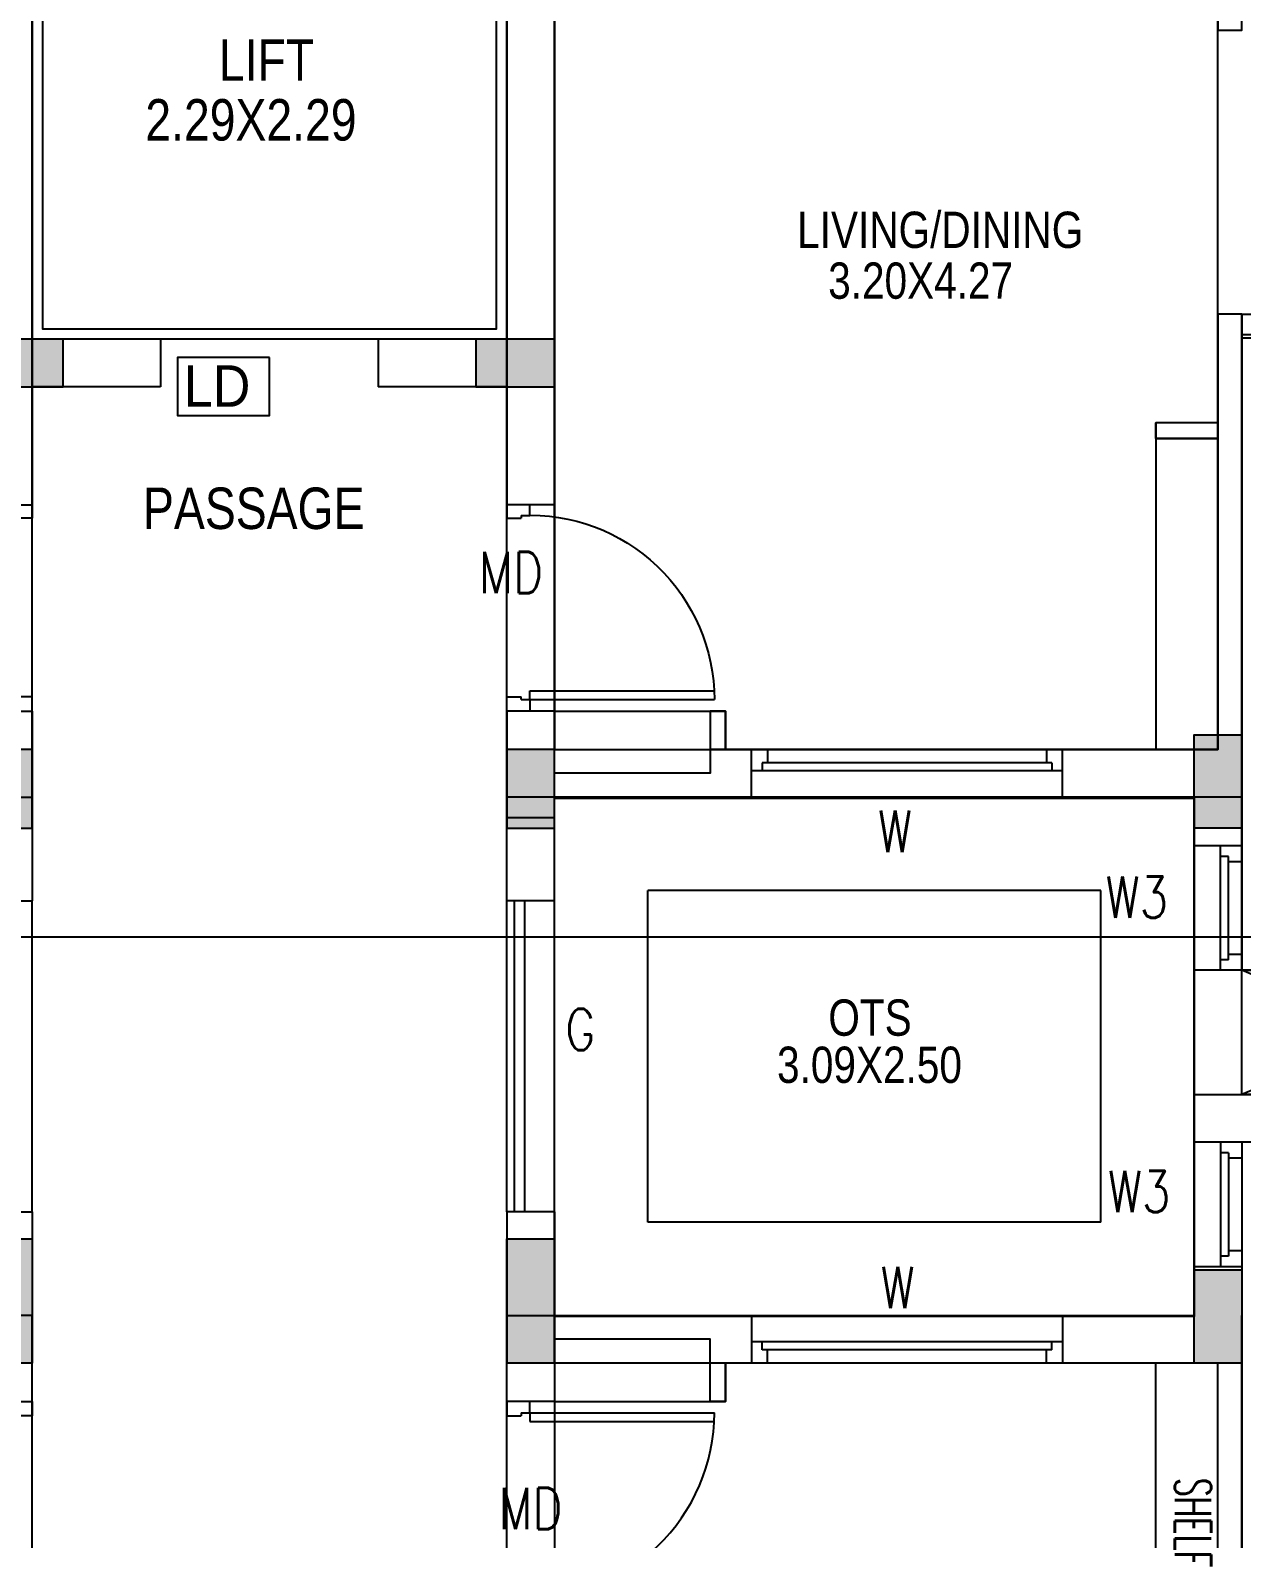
# Model space of a CAD drawing. Header units: metres. Extents: x 10 to 343, y 349 to 530.
# Drawn here: x 264.81 to 270.65, y 434.48 to 441.76 of the extents above; entities that cross this region are included whole.
import ezdxf

# ---------------------------------------------------------------- set-up
doc = ezdxf.new("R2010")
doc.units = ezdxf.units.M
for name, pattern in [('CENTER2', [1.125, 0.75, -0.125, 0.125, -0.125]), ('DASHED2', [0.375, 0.25, -0.125]), ('HIDDEN', [0.375, 0.25, -0.125])]:
    doc.linetypes.add(name, pattern=pattern)
for name, color, linetype in [('BLK_2_FLR_1_BLT_UP_AREA_DEDUCT', 7, 'Continuous'), ('BLK_2_FLR_1_CARPET_AREA', 25, 'Continuous'), ('BLK_2_FLR_1_LIFT_1', 30, 'Continuous'), ('BLK_2_FLR_1_REGULAR_ROOM_1', 1, 'Continuous'), ('BLK_2_FLR_1_REGULAR_ROOM_2', 1, 'Continuous'), ('BLK_2_FLR_1_UNITFA_4', 234, 'Continuous'), ('BLK_2_FLR_1_UNITFA_5', 234, 'Continuous'), ('BLK_2_FLR_1_UNITFA_6', 234, 'Continuous'), ('BLK_2_FLR_1_UNITFA_7', 234, 'Continuous'), ('BLK_2_FLR_2_BLT_UP_AREA_DEDUCT', 7, 'Continuous'), ('BLK_2_FLR_2_CARPET_AREA', 25, 'Continuous'), ('BLK_2_FLR_2_LIFT_1', 30, 'Continuous'), ('BLK_2_FLR_2_REGULAR_ROOM_1', 1, 'Continuous'), ('BLK_2_FLR_2_REGULAR_ROOM_2', 1, 'Continuous'), ('BLK_2_FLR_2_UNITFA_10', 234, 'Continuous'), ('BLK_2_FLR_2_UNITFA_11', 234, 'Continuous'), ('BLK_2_FLR_2_UNITFA_8', 234, 'Continuous'), ('BLK_2_FLR_2_UNITFA_9', 234, 'Continuous'), ('BLK_2_FLR_3_BLT_UP_AREA_DEDUCT', 7, 'Continuous'), ('BLK_2_FLR_3_CARPET_AREA', 25, 'Continuous'), ('BLK_2_FLR_3_LIFT_1', 30, 'Continuous'), ('BLK_2_FLR_3_REGULAR_ROOM_1', 1, 'Continuous'), ('BLK_2_FLR_3_REGULAR_ROOM_2', 1, 'Continuous'), ('BLK_2_FLR_3_UNITFA_12', 234, 'Continuous'), ('BLK_2_FLR_3_UNITFA_13', 234, 'Continuous'), ('BLK_2_FLR_3_UNITFA_14', 234, 'Continuous'), ('BLK_2_FLR_3_UNITFA_15', 234, 'Continuous'), ('BLK_2_FLR_4_BLT_UP_AREA_DEDUCT', 7, 'Continuous'), ('BLK_2_FLR_4_CARPET_AREA', 25, 'Continuous'), ('BLK_2_FLR_4_LIFT_1', 30, 'Continuous'), ('BLK_2_FLR_4_REGULAR_ROOM_1', 1, 'Continuous'), ('BLK_2_FLR_4_REGULAR_ROOM_2', 1, 'Continuous'), ('BLK_2_FLR_4_UNITFA_16', 234, 'Continuous'), ('BLK_2_FLR_4_UNITFA_17', 234, 'Continuous'), ('BLK_2_FLR_4_UNITFA_18', 234, 'Continuous'), ('BLK_2_FLR_4_UNITFA_19', 234, 'Continuous'), ('S-COLUMN HATCH', 35, 'HIDDEN'), ('S-COLUMN LINE', 41, 'HIDDEN')]:
    doc.layers.add(name, color=color, linetype=linetype)
doc.styles.add('m', font='micross.ttf', dxfattribs={"width": 0.9, "height": 350})
doc.styles.add('style1', font='micross.ttf')
doc.styles.add('style13', font='romans.shx', dxfattribs={"width": 0.75, "height": 250})
doc.styles.add('style6', font='romans.shx', dxfattribs={"width": 0.8})

# ---------------------------------------------------------------- blocks, each defined once
blk = doc.blocks.new('A$C2FFF6C69')
at = {"layer": 'S-COLUMN HATCH', "linetype": 'ByBlock'}
for points in [[(6975, -4885), (6975, -5115), (6595, -5115), (6595, -4885)], [(9345, -4885), (9345, -5115), (8965, -5115), (8965, -4885)], [(12660, -7245), (12430, -7245), (12430, -6795), (12660, -6795)], [(6825, -7245), (6595, -7245), (6595, -6865), (6825, -6865)], [(9345, -7245), (9115, -7245), (9115, -6865), (9345, -6865)], [(6825, -9825), (6825, -9225), (6595, -9225), (6595, -9710), (6595, -9825)], [(9345, -9825), (9345, -9225), (9115, -9225), (9115, -9710), (9115, -9825)], [(12660, -9825), (12430, -9825), (12430, -9375), (12660, -9375)]]:
    blk.add_hatch(color=256, dxfattribs=at).paths.add_polyline_path(points)
at = {"layer": 'S-COLUMN LINE', "linetype": 'ByBlock'}
for points in [[(6975, -5115), (6975, -4885), (6595, -4885), (6595, -5115)], [(9345, -5115), (9345, -4885), (8965, -4885), (8965, -5115)], [(12660, -7245), (12430, -7245), (12430, -6795), (12660, -6795)], [(6595, -7245), (6825, -7245), (6825, -6865), (6595, -6865)], [(9115, -7245), (9345, -7245), (9345, -6865), (9115, -6865)], [(6595, -9225), (6825, -9225), (6825, -9825), (6595, -9825)], [(9115, -9225), (9345, -9225), (9345, -9825), (9115, -9825)], [(12660, -9825), (12430, -9825), (12430, -9375), (12660, -9375)]]:
    blk.add_lwpolyline(points, close=True, dxfattribs=at)

msp = doc.modelspace()

# ---------------------------------------------------------------- linework, layer by layer
at = {"ltscale": 400}
for p, q in [((264.8197, 442.7867), (264.8197, 439.4667)), ((267.1097, 442.7867), (267.1097, 439.4667)), ((267.3397, 442.7867), (267.3397, 439.4667)), ((270.5397, 440.3867), (270.5397, 438.2867)), ((270.6547, 440.3867), (270.5397, 440.3867)), ((270.6547, 440.3867), (270.6547, 437.8217)), ((265.4397, 440.2667), (264.8197, 440.2667)), ((265.4397, 440.2667), (265.4397, 440.0367)), ((266.4897, 440.2667), (265.4397, 440.2667)), ((267.1097, 440.2667), (266.4897, 440.2667)), ((266.4897, 440.2667), (266.4897, 440.0367)), ((265.4397, 440.0367), (264.8197, 440.0367)), ((267.1097, 440.0367), (266.4897, 440.0367)), ((270.5397, 439.8617), (270.2397, 439.8617)), ((270.2397, 439.7867), (270.2397, 439.8617)), ((270.5397, 439.7867), (270.2397, 439.7867)), ((264.5897, 439.4667), (264.8197, 439.4667)), ((267.3397, 439.4667), (267.1097, 439.4667)), ((264.8197, 438.2867), (264.8197, 438.0567)), ((267.1097, 438.2867), (267.1097, 438.0567)), ((268.2897, 438.2867), (268.0897, 438.2867)), ((268.2897, 438.0567), (268.2897, 438.2867)), ((270.5397, 438.2867), (269.7897, 438.2867)), ((269.7897, 438.0567), (269.7897, 438.2867)), ((263.6397, 438.0567), (264.8197, 438.0567)), ((264.8197, 437.9567), (264.8197, 438.0567)), ((268.2897, 438.0567), (267.1097, 438.0567)), ((267.1097, 437.9567), (267.1097, 438.0567)), ((267.3397, 437.9567), (267.3397, 438.0567)), ((270.6547, 438.0567), (269.7897, 438.0567)), ((270.4247, 437.8217), (270.4247, 438.0567)), ((267.3397, 437.9567), (267.1097, 437.9567)), ((270.6547, 437.8217), (270.4247, 437.8217)), ((264.5897, 437.5567), (264.8197, 437.5567)), ((264.8197, 436.0567), (264.8197, 437.5567)), ((267.1097, 436.0567), (267.1097, 437.5567)), ((267.1472, 436.0567), (267.1472, 437.5567)), ((267.1972, 436.0567), (267.1972, 437.5567)), ((267.3397, 436.0567), (267.3397, 437.5567)), ((270.4247, 436.3917), (270.4247, 437.2217)), ((270.6547, 437.2217), (270.4247, 437.2217)), ((270.6547, 437.2217), (270.4247, 437.2217)), ((270.6547, 437.2217), (270.4247, 437.2217)), ((270.6547, 436.6217), (270.6547, 437.2217)), ((272.0647, 437.2217), (270.6547, 437.2217)), ((270.6547, 437.2217), (270.6547, 437.2217)), ((272.0647, 436.6217), (270.6547, 436.6217)), ((270.6547, 436.3917), (270.4247, 436.3917)), ((272.2947, 436.3917), (270.6547, 436.3917)), ((270.6547, 436.3917), (270.6547, 436.3917)), ((264.5897, 436.0567), (264.8197, 436.0567)), ((264.8197, 436.0567), (264.8197, 435.3267)), ((267.1097, 436.0567), (267.1097, 435.3267)), ((267.3397, 436.0567), (267.1097, 436.0567)), ((267.3397, 436.0567), (267.3397, 435.5567)), ((267.3397, 435.3267), (267.3397, 436.0567)), ((270.6547, 435.7917), (270.4247, 435.7917)), ((270.4247, 435.7917), (270.4247, 435.5567)), ((270.6547, 435.7917), (270.6547, 435.3267)), ((264.8197, 435.3267), (264.8197, 435.5567)), ((267.1097, 435.3267), (267.1097, 435.5567)), ((268.2897, 435.5517), (268.2897, 435.3267)), ((269.7897, 435.5517), (269.7897, 435.3267)), ((270.6547, 433.2267), (270.6547, 435.5567)), ((268.2897, 435.3267), (268.1647, 435.3267)), ((270.5397, 435.3267), (269.7897, 435.3267)), ((270.5397, 433.2267), (270.5397, 435.3267))]:
    msp.add_line(p, q, dxfattribs=at)
for p, q in [((270.6547, 440.3867), (270.7172, 440.3867)), ((270.7047, 440.2867), (270.6547, 440.2867)), ((264.8197, 439.4717), (264.8197, 439.4022)), ((267.1097, 439.4717), (267.1097, 439.4022)), ((267.2208, 439.4161), (267.2208, 439.4717)), ((264.8197, 439.4022), (264.7503, 439.4022)), ((267.1097, 439.4022), (267.1792, 439.4022)), ((267.1792, 439.4161), (267.1792, 439.4022)), ((267.1792, 439.4161), (267.2208, 439.4161)), ((267.2208, 438.5272), (267.2208, 438.5689)), ((267.2208, 438.5689), (268.1097, 438.5689)), ((264.8197, 438.5411), (264.7503, 438.5411)), ((264.8197, 438.4717), (264.8197, 438.5411)), ((267.1097, 438.5411), (267.1792, 438.5411)), ((267.1097, 438.4717), (267.1097, 438.5411)), ((267.1792, 438.5272), (267.1792, 438.5411)), ((267.1792, 438.5272), (267.2208, 438.5272)), ((267.2208, 438.5272), (268.1107, 438.5272)), ((267.2208, 438.5272), (267.2208, 438.4717)), ((269.7897, 438.2867), (268.2897, 438.2867)), ((268.3664, 438.2867), (268.3664, 438.2228)), ((269.713, 438.2867), (269.713, 438.2228)), ((269.7386, 438.2228), (268.3408, 438.2228)), ((268.3408, 438.2228), (268.3408, 438.1844)), ((269.7386, 438.2228), (269.7386, 438.1844)), ((269.7897, 438.1844), (268.2897, 438.1844)), ((269.7897, 438.0567), (268.2897, 438.0567)), ((270.4247, 437.2217), (270.4247, 437.8217)), ((270.5525, 437.2217), (270.5525, 437.8217)), ((270.5908, 437.7705), (270.5525, 437.7705)), ((270.5908, 437.2728), (270.5908, 437.7705)), ((270.6547, 437.2217), (270.6547, 437.8217)), ((270.6547, 437.745), (270.5908, 437.745)), ((270.5908, 437.2728), (270.5525, 437.2728)), ((270.6547, 437.2983), (270.5908, 437.2983)), ((270.4247, 436.3917), (270.4247, 435.7917)), ((270.5525, 436.3917), (270.5525, 435.7917)), ((270.6547, 436.3917), (270.6547, 435.5567)), ((270.5908, 436.3405), (270.5525, 436.3405)), ((270.5908, 436.3405), (270.5908, 435.8419)), ((270.6547, 436.315), (270.5908, 436.315)), ((270.6547, 435.8675), (270.5908, 435.8675)), ((270.5908, 435.8419), (270.5525, 435.8419)), ((269.7897, 435.4289), (268.2897, 435.4289)), ((268.3408, 435.3905), (268.3408, 435.4289)), ((269.7386, 435.3905), (269.7386, 435.4289)), ((269.7386, 435.3905), (268.3408, 435.3905)), ((268.3664, 435.3267), (268.3664, 435.3905)), ((269.713, 435.3267), (269.713, 435.3905)), ((269.7897, 435.3267), (268.2897, 435.3267)), ((264.8197, 435.1417), (264.8197, 435.0722)), ((267.1097, 435.1417), (267.1097, 435.0722)), ((267.2208, 435.0861), (267.2208, 435.1417)), ((264.8197, 435.0722), (264.7503, 435.0722)), ((267.1097, 435.0722), (267.1792, 435.0722)), ((267.1792, 435.0861), (267.2208, 435.0861)), ((267.1792, 435.0861), (267.1792, 435.0722)), ((267.2208, 435.0861), (268.1107, 435.0861)), ((267.2208, 435.0861), (267.2208, 435.0444)), ((267.2208, 435.0444), (268.1097, 435.0444))]:
    msp.add_line(p, q)
at = {"color": 7}
for p, q in [((270.6547, 440.3867), (270.7172, 440.3867)), ((270.7047, 440.2867), (270.6547, 440.2867))]:
    msp.add_line(p, q, dxfattribs=at)
at = {"linetype": 'Continuous'}
for p, q in [((270.2397, 439.7867), (270.2397, 438.2867)), ((264.5897, 438.4717), (264.8197, 438.4717)), ((264.8197, 438.4717), (264.8197, 437.5567)), ((267.3397, 438.4717), (267.1097, 438.4717)), ((267.1097, 438.4717), (267.1097, 438.1541)), ((267.3397, 438.4717), (268.0897, 438.4717)), ((267.3397, 438.2867), (267.3397, 438.4717)), ((268.0897, 438.4717), (268.0897, 438.1717)), ((268.0897, 438.4717), (268.1647, 438.4717)), ((268.1647, 438.4717), (268.1647, 438.2867)), ((268.0897, 438.1717), (267.3397, 438.1717)), ((267.3397, 435.4417), (267.3397, 435.1417)), ((268.0897, 435.4417), (267.3697, 435.4417)), ((268.0897, 435.1417), (268.0897, 435.4417)), ((264.8197, 435.1417), (264.8197, 435.3267)), ((267.1097, 435.1417), (267.1097, 435.3267)), ((268.1647, 435.1417), (268.1647, 435.3267)), ((270.2397, 433.8267), (270.2397, 435.3267)), ((264.5897, 435.1417), (264.8197, 435.1417)), ((267.3397, 435.1417), (267.1097, 435.1417)), ((267.3397, 435.1417), (268.0897, 435.1417)), ((268.0897, 435.1417), (268.1647, 435.1417))]:
    msp.add_line(p, q, dxfattribs=at)
at = {"linetype": 'DASHED2', "ltscale": 400}
for p, q in [((267.7897, 436.0067), (267.7897, 437.6067)), ((269.9747, 437.6067), (267.7897, 437.6067)), ((269.9747, 436.0067), (269.9747, 437.6067)), ((269.9747, 436.0067), (267.7897, 436.0067))]:
    msp.add_line(p, q, dxfattribs=at)
at = {"linetype": 'CENTER2', "ltscale": 400}
for p, q in [((277.7553, 437.3814), (254.1712, 437.3814)), ((272.0647, 437.2217), (270.6547, 436.6217)), ((272.0647, 436.6217), (270.6547, 437.2217))]:
    msp.add_line(p, q, dxfattribs=at)
at = {"ltscale": 400}
msp.add_lwpolyline([(267.0597, 442.1272), (264.8697, 442.1272), (264.8697, 440.3167), (267.0597, 440.3167)], close=True, dxfattribs=at)
for points in [[(265.9653, 440.1778), (265.5217, 440.1778), (265.5217, 439.8979), (265.9653, 439.8979)], [(265.9653, 440.1778), (265.5217, 440.1778), (265.5217, 439.8979), (265.9653, 439.8979)], [(267.3397, 438.0567), (270.4247, 438.0567), (270.4247, 435.5517), (267.3397, 435.5517)]]:
    msp.add_lwpolyline(points, close=True)
at = {"linetype": 'Continuous'}
for points in [[(267.3397, 437.5567), (267.1097, 437.5567), (267.1097, 438.2867)], [(267.3397, 437.5567), (267.3397, 438.0567)]]:
    msp.add_lwpolyline(points, dxfattribs=at)
at = {"linetype": 'HIDDEN', "ltscale": 400}
msp.add_arc((267.2208, 435.0861), 0.8899, 267.31623, 360, dxfattribs=at)
at = {"linetype": 'HIDDEN', "ltscale": 400, "extrusion": (0, 0, -1)}
msp.add_ellipse((267.2208, 438.5272), major_axis=(-0.6292, 0.6292), ratio=1, start_param=0.738558, end_param=2.356194, dxfattribs=at)
at = {"layer": 'BLK_2_FLR_1_BLT_UP_AREA_DEDUCT', "color": 7}
msp.add_lwpolyline([(267.3397, 438.0517), (270.4247, 438.0517), (270.4247, 435.5517), (267.3397, 435.5517)], close=True, dxfattribs=at)
at = {"layer": 'BLK_2_FLR_1_CARPET_AREA', "color": 7, "ltscale": 400}
for points in [[(270.5397, 442.3367), (270.5397, 441.7567), (270.6547, 441.7567), (270.6547, 444.9217)], [(272.0647, 436.6217), (270.6547, 436.6217), (270.6547, 440.3867), (270.5397, 440.3867), (270.5397, 439.8617), (270.2397, 439.8617), (270.2397, 439.7867), (270.5397, 439.7867), (270.5397, 438.2867), (268.1647, 438.2867), (268.1647, 438.4717), (268.0897, 438.4717), (268.0897, 438.1717), (267.3397, 438.1717), (267.3397, 439.4667), (267.3397, 442.5567)], [(270.5397, 433.8267), (270.5397, 435.3267), (268.1647, 435.3267), (268.1647, 435.1417), (268.0897, 435.1417), (268.0897, 435.4417), (267.3397, 435.4417), (267.3397, 435.1417), (267.3397, 431.0567)]]:
    msp.add_lwpolyline(points, dxfattribs=at)
at = {"layer": 'BLK_2_FLR_1_LIFT_1', "color": 30}
msp.add_lwpolyline([(264.8197, 442.5567), (267.1097, 442.5567), (267.1097, 440.2667), (264.8197, 440.2667)], close=True, dxfattribs=at)
at = {"layer": 'BLK_2_FLR_1_REGULAR_ROOM_1', "color": 1, "ltscale": 0.5}
for points in [[(267.3397, 438.2867), (270.5397, 438.2867), (270.5397, 442.5567), (267.3397, 442.5567)], [(267.3397, 431.0567), (270.5397, 431.0567), (270.5397, 435.3267), (267.3397, 435.3267)]]:
    msp.add_lwpolyline(points, close=True, dxfattribs=at)
at = {"layer": 'BLK_2_FLR_1_REGULAR_ROOM_2', "color": 1, "ltscale": 0.5}
for points in [[(270.6547, 437.2217), (273.7047, 437.2217), (273.7047, 440.2717), (270.6547, 440.2717)], [(270.6547, 433.3417), (273.7047, 433.3417), (273.7047, 436.3917), (270.6547, 436.3917)]]:
    msp.add_lwpolyline(points, close=True, dxfattribs=at)
at = {"layer": 'BLK_2_FLR_1_UNITFA_4', "color": 234, "ltscale": 0.5}
msp.add_lwpolyline([(258.1097, 436.6917), (258.1097, 436.9917), (259.6347, 436.9917), (259.6347, 436.3917), (261.5047, 436.3917), (261.5047, 438.0567), (264.8197, 438.0567), (264.8197, 442.7867), (263.7547, 442.7867), (263.7547, 446.1517), (257.9947, 446.1517), (257.9947, 443.5717), (257.3947, 443.5717), (257.3947, 441.7567), (257.9947, 441.7567), (257.9947, 439.1217), (256.4697, 439.1217), (256.4697, 436.6917), (258.1097, 436.6917), (258.1097, 436.6917)], close=True, dxfattribs=at)
at = {"layer": 'BLK_2_FLR_1_UNITFA_5', "color": 234, "ltscale": 0.5}
msp.add_lwpolyline([(273.8197, 436.6917), (273.8197, 436.9917), (272.2947, 436.9917), (272.2947, 436.3917), (270.4247, 436.3917), (270.4247, 438.0567), (267.1097, 438.0567), (267.1097, 442.7867), (268.1747, 442.7867), (268.1747, 446.1517), (273.9347, 446.1517), (273.9347, 443.5717), (274.5347, 443.5717), (274.5347, 441.7567), (273.9347, 441.7567), (273.9347, 439.1217), (275.4597, 439.1217), (275.4597, 436.6917), (273.9347, 436.6917), (273.9347, 436.6917)], close=True, dxfattribs=at)
at = {"layer": 'BLK_2_FLR_1_UNITFA_6', "color": 234, "ltscale": 0.5}
msp.add_lwpolyline([(263.7547, 427.4617), (263.7547, 430.8267), (264.8197, 430.8267), (264.8197, 435.5567), (261.5047, 435.5567), (261.5047, 436.6217), (259.8647, 436.6217), (259.8647, 437.2217), (257.9947, 437.2217), (257.9947, 436.9217), (256.4697, 436.9217), (256.4697, 434.4917), (257.9947, 434.4917), (257.9947, 431.8567), (257.3947, 431.8567), (257.3947, 430.0417), (257.9947, 430.0417), (257.9947, 427.4617), (263.7547, 427.4617)], close=True, dxfattribs=at)
at = {"layer": 'BLK_2_FLR_1_UNITFA_7', "color": 234, "ltscale": 0.5}
msp.add_lwpolyline([(268.1747, 427.4617), (268.1747, 430.8267), (267.1097, 430.8267), (267.1097, 435.5567), (270.4247, 435.5567), (270.4247, 436.6217), (272.0647, 436.6217), (272.0647, 437.2217), (273.9347, 437.2217), (273.9347, 436.9217), (275.4597, 436.9217), (275.4597, 434.4917), (273.9347, 434.4917), (273.9347, 431.8567), (274.5347, 431.8567), (274.5347, 430.0417), (273.9347, 430.0417), (273.9347, 427.4617), (268.1747, 427.4617)], close=True, dxfattribs=at)
at = {"layer": 'BLK_2_FLR_2_BLT_UP_AREA_DEDUCT', "color": 7}
msp.add_lwpolyline([(267.3397, 438.0517), (270.4247, 438.0517), (270.4247, 435.5517), (267.3397, 435.5517)], close=True, dxfattribs=at)
at = {"layer": 'BLK_2_FLR_2_CARPET_AREA', "color": 7, "ltscale": 400}
for points in [[(270.5397, 442.3367), (270.5397, 441.7567), (270.6547, 441.7567), (270.6547, 444.9217)], [(272.0647, 436.6217), (270.6547, 436.6217), (270.6547, 440.3867), (270.5397, 440.3867), (270.5397, 439.8617), (270.2397, 439.8617), (270.2397, 439.7867), (270.5397, 439.7867), (270.5397, 438.2867), (268.1647, 438.2867), (268.1647, 438.4717), (268.0897, 438.4717), (268.0897, 438.1717), (267.3397, 438.1717), (267.3397, 439.4667), (267.3397, 442.5567)], [(270.5397, 433.8267), (270.5397, 435.3267), (268.1647, 435.3267), (268.1647, 435.1417), (268.0897, 435.1417), (268.0897, 435.4417), (267.3397, 435.4417), (267.3397, 435.1417), (267.3397, 431.0567)]]:
    msp.add_lwpolyline(points, dxfattribs=at)
at = {"layer": 'BLK_2_FLR_2_LIFT_1', "color": 30}
msp.add_lwpolyline([(264.8197, 442.5567), (267.1097, 442.5567), (267.1097, 440.2667), (264.8197, 440.2667)], close=True, dxfattribs=at)
at = {"layer": 'BLK_2_FLR_2_REGULAR_ROOM_1', "color": 1, "ltscale": 0.5}
for points in [[(267.3397, 438.2867), (270.5397, 438.2867), (270.5397, 442.5567), (267.3397, 442.5567)], [(267.3397, 431.0567), (270.5397, 431.0567), (270.5397, 435.3267), (267.3397, 435.3267)]]:
    msp.add_lwpolyline(points, close=True, dxfattribs=at)
at = {"layer": 'BLK_2_FLR_2_REGULAR_ROOM_2', "color": 1, "ltscale": 0.5}
msp.add_lwpolyline([(270.6547, 433.3417), (273.7047, 433.3417), (273.7047, 436.3917), (270.6547, 436.3917)], close=True, dxfattribs=at)
at = {"layer": 'BLK_2_FLR_2_UNITFA_10', "color": 234, "ltscale": 0.5}
msp.add_lwpolyline([(263.7547, 427.4617), (263.7547, 430.8267), (264.8197, 430.8267), (264.8197, 435.5567), (261.5047, 435.5567), (261.5047, 436.6217), (259.8647, 436.6217), (259.8647, 437.2217), (257.9947, 437.2217), (257.9947, 436.9217), (256.4697, 436.9217), (256.4697, 434.4917), (257.9947, 434.4917), (257.9947, 431.8567), (257.3947, 431.8567), (257.3947, 430.0417), (257.9947, 430.0417), (257.9947, 427.4617), (263.7547, 427.4617)], close=True, dxfattribs=at)
at = {"layer": 'BLK_2_FLR_2_UNITFA_11', "color": 234, "ltscale": 0.5}
msp.add_lwpolyline([(268.1747, 427.4617), (268.1747, 430.8267), (267.1097, 430.8267), (267.1097, 435.5567), (270.4247, 435.5567), (270.4247, 436.6217), (272.0647, 436.6217), (272.0647, 437.2217), (273.9347, 437.2217), (273.9347, 436.9217), (275.4597, 436.9217), (275.4597, 434.4917), (273.9347, 434.4917), (273.9347, 431.8567), (274.5347, 431.8567), (274.5347, 430.0417), (273.9347, 430.0417), (273.9347, 427.4617), (268.1747, 427.4617)], close=True, dxfattribs=at)
at = {"layer": 'BLK_2_FLR_2_UNITFA_8', "color": 234, "ltscale": 0.5}
msp.add_lwpolyline([(258.1097, 436.6917), (258.1097, 436.9917), (259.6347, 436.9917), (259.6347, 436.3917), (261.5047, 436.3917), (261.5047, 438.0567), (264.8197, 438.0567), (264.8197, 442.7867), (263.7547, 442.7867), (263.7547, 446.1517), (257.9947, 446.1517), (257.9947, 443.5717), (257.3947, 443.5717), (257.3947, 441.7567), (257.9947, 441.7567), (257.9947, 439.1217), (256.4697, 439.1217), (256.4697, 436.6917), (258.1097, 436.6917), (258.1097, 436.6917)], close=True, dxfattribs=at)
at = {"layer": 'BLK_2_FLR_2_UNITFA_9', "color": 234, "ltscale": 0.5}
msp.add_lwpolyline([(273.8197, 436.6917), (273.8197, 436.9917), (272.2947, 436.9917), (272.2947, 436.3917), (270.4247, 436.3917), (270.4247, 438.0567), (267.1097, 438.0567), (267.1097, 442.7867), (268.1747, 442.7867), (268.1747, 446.1517), (273.9347, 446.1517), (273.9347, 443.5717), (274.5347, 443.5717), (274.5347, 441.7567), (273.9347, 441.7567), (273.9347, 439.1217), (275.4597, 439.1217), (275.4597, 436.6917), (273.9347, 436.6917), (273.9347, 436.6917)], close=True, dxfattribs=at)
at = {"layer": 'BLK_2_FLR_3_BLT_UP_AREA_DEDUCT', "color": 7}
msp.add_lwpolyline([(267.3397, 438.0517), (270.4247, 438.0517), (270.4247, 435.5517), (267.3397, 435.5517)], close=True, dxfattribs=at)
at = {"layer": 'BLK_2_FLR_3_CARPET_AREA', "color": 7, "ltscale": 400}
for points in [[(270.5397, 442.3367), (270.5397, 441.7567), (270.6547, 441.7567), (270.6547, 444.9217)], [(272.0647, 436.6217), (270.6547, 436.6217), (270.6547, 440.3867), (270.5397, 440.3867), (270.5397, 439.8617), (270.2397, 439.8617), (270.2397, 439.7867), (270.5397, 439.7867), (270.5397, 438.2867), (268.1647, 438.2867), (268.1647, 438.4717), (268.0897, 438.4717), (268.0897, 438.1717), (267.3397, 438.1717), (267.3397, 439.4667), (267.3397, 442.5567)], [(270.5397, 433.8267), (270.5397, 435.3267), (268.1647, 435.3267), (268.1647, 435.1417), (268.0897, 435.1417), (268.0897, 435.4417), (267.3397, 435.4417), (267.3397, 435.1417), (267.3397, 431.0567)]]:
    msp.add_lwpolyline(points, dxfattribs=at)
at = {"layer": 'BLK_2_FLR_3_LIFT_1', "color": 30}
msp.add_lwpolyline([(264.8197, 442.5567), (267.1097, 442.5567), (267.1097, 440.2667), (264.8197, 440.2667)], close=True, dxfattribs=at)
at = {"layer": 'BLK_2_FLR_3_REGULAR_ROOM_1', "color": 1, "ltscale": 0.5}
for points in [[(267.3397, 438.2867), (270.5397, 438.2867), (270.5397, 442.5567), (267.3397, 442.5567)], [(267.3397, 431.0567), (270.5397, 431.0567), (270.5397, 435.3267), (267.3397, 435.3267)]]:
    msp.add_lwpolyline(points, close=True, dxfattribs=at)
at = {"layer": 'BLK_2_FLR_3_REGULAR_ROOM_2', "color": 1, "ltscale": 0.5}
msp.add_lwpolyline([(270.6547, 433.3417), (273.7047, 433.3417), (273.7047, 436.3917), (270.6547, 436.3917)], close=True, dxfattribs=at)
at = {"layer": 'BLK_2_FLR_3_UNITFA_12', "color": 234, "ltscale": 0.5}
msp.add_lwpolyline([(258.1097, 436.6917), (258.1097, 436.9917), (259.6347, 436.9917), (259.6347, 436.3917), (261.5047, 436.3917), (261.5047, 438.0567), (264.8197, 438.0567), (264.8197, 442.7867), (263.7547, 442.7867), (263.7547, 446.1517), (257.9947, 446.1517), (257.9947, 443.5717), (257.3947, 443.5717), (257.3947, 441.7567), (257.9947, 441.7567), (257.9947, 439.1217), (256.4697, 439.1217), (256.4697, 436.6917), (258.1097, 436.6917), (258.1097, 436.6917)], close=True, dxfattribs=at)
at = {"layer": 'BLK_2_FLR_3_UNITFA_13', "color": 234, "ltscale": 0.5}
msp.add_lwpolyline([(273.8197, 436.6917), (273.8197, 436.9917), (272.2947, 436.9917), (272.2947, 436.3917), (270.4247, 436.3917), (270.4247, 438.0567), (267.1097, 438.0567), (267.1097, 442.7867), (268.1747, 442.7867), (268.1747, 446.1517), (273.9347, 446.1517), (273.9347, 443.5717), (274.5347, 443.5717), (274.5347, 441.7567), (273.9347, 441.7567), (273.9347, 439.1217), (275.4597, 439.1217), (275.4597, 436.6917), (273.9347, 436.6917), (273.9347, 436.6917)], close=True, dxfattribs=at)
at = {"layer": 'BLK_2_FLR_3_UNITFA_14', "color": 234, "ltscale": 0.5}
msp.add_lwpolyline([(263.7547, 427.4617), (263.7547, 430.8267), (264.8197, 430.8267), (264.8197, 435.5567), (261.5047, 435.5567), (261.5047, 436.6217), (259.8647, 436.6217), (259.8647, 437.2217), (257.9947, 437.2217), (257.9947, 436.9217), (256.4697, 436.9217), (256.4697, 434.4917), (257.9947, 434.4917), (257.9947, 431.8567), (257.3947, 431.8567), (257.3947, 430.0417), (257.9947, 430.0417), (257.9947, 427.4617), (263.7547, 427.4617)], close=True, dxfattribs=at)
at = {"layer": 'BLK_2_FLR_3_UNITFA_15', "color": 234, "ltscale": 0.5}
msp.add_lwpolyline([(268.1747, 427.4617), (268.1747, 430.8267), (267.1097, 430.8267), (267.1097, 435.5567), (270.4247, 435.5567), (270.4247, 436.6217), (272.0647, 436.6217), (272.0647, 437.2217), (273.9347, 437.2217), (273.9347, 436.9217), (275.4597, 436.9217), (275.4597, 434.4917), (273.9347, 434.4917), (273.9347, 431.8567), (274.5347, 431.8567), (274.5347, 430.0417), (273.9347, 430.0417), (273.9347, 427.4617), (268.1747, 427.4617)], close=True, dxfattribs=at)
at = {"layer": 'BLK_2_FLR_4_BLT_UP_AREA_DEDUCT', "color": 7}
msp.add_lwpolyline([(267.3397, 438.0517), (270.4247, 438.0517), (270.4247, 435.5517), (267.3397, 435.5517)], close=True, dxfattribs=at)
at = {"layer": 'BLK_2_FLR_4_CARPET_AREA', "color": 7, "ltscale": 400}
for points in [[(270.5397, 442.3367), (270.5397, 441.7567), (270.6547, 441.7567), (270.6547, 444.9217)], [(272.0647, 436.6217), (270.6547, 436.6217), (270.6547, 440.3867), (270.5397, 440.3867), (270.5397, 439.8617), (270.2397, 439.8617), (270.2397, 439.7867), (270.5397, 439.7867), (270.5397, 438.2867), (268.1647, 438.2867), (268.1647, 438.4717), (268.0897, 438.4717), (268.0897, 438.1717), (267.3397, 438.1717), (267.3397, 439.4667), (267.3397, 442.5567)], [(270.5397, 433.8267), (270.5397, 435.3267), (268.1647, 435.3267), (268.1647, 435.1417), (268.0897, 435.1417), (268.0897, 435.4417), (267.3397, 435.4417), (267.3397, 435.1417), (267.3397, 431.0567)]]:
    msp.add_lwpolyline(points, dxfattribs=at)
at = {"layer": 'BLK_2_FLR_4_LIFT_1', "color": 30}
msp.add_lwpolyline([(264.8197, 442.5567), (267.1097, 442.5567), (267.1097, 440.2667), (264.8197, 440.2667)], close=True, dxfattribs=at)
at = {"layer": 'BLK_2_FLR_4_REGULAR_ROOM_1', "color": 1, "ltscale": 0.5}
for points in [[(267.3397, 438.2867), (270.5397, 438.2867), (270.5397, 442.5567), (267.3397, 442.5567)], [(267.3397, 431.0567), (270.5397, 431.0567), (270.5397, 435.3267), (267.3397, 435.3267)]]:
    msp.add_lwpolyline(points, close=True, dxfattribs=at)
at = {"layer": 'BLK_2_FLR_4_REGULAR_ROOM_2', "color": 1, "ltscale": 0.5}
msp.add_lwpolyline([(270.6547, 433.3417), (273.7047, 433.3417), (273.7047, 436.3917), (270.6547, 436.3917)], close=True, dxfattribs=at)
at = {"layer": 'BLK_2_FLR_4_UNITFA_16', "color": 234, "ltscale": 0.5}
msp.add_lwpolyline([(258.1097, 436.6917), (258.1097, 436.9917), (259.6347, 436.9917), (259.6347, 436.3917), (261.5047, 436.3917), (261.5047, 438.0567), (264.8197, 438.0567), (264.8197, 442.7867), (263.7547, 442.7867), (263.7547, 446.1517), (257.9947, 446.1517), (257.9947, 443.5717), (257.3947, 443.5717), (257.3947, 441.7567), (257.9947, 441.7567), (257.9947, 439.1217), (256.4697, 439.1217), (256.4697, 436.6917), (258.1097, 436.6917), (258.1097, 436.6917)], close=True, dxfattribs=at)
at = {"layer": 'BLK_2_FLR_4_UNITFA_17', "color": 234, "ltscale": 0.5}
msp.add_lwpolyline([(273.8197, 436.6917), (273.8197, 436.9917), (272.2947, 436.9917), (272.2947, 436.3917), (270.4247, 436.3917), (270.4247, 438.0567), (267.1097, 438.0567), (267.1097, 442.7867), (268.1747, 442.7867), (268.1747, 446.1517), (273.9347, 446.1517), (273.9347, 443.5717), (274.5347, 443.5717), (274.5347, 441.7567), (273.9347, 441.7567), (273.9347, 439.1217), (275.4597, 439.1217), (275.4597, 436.6917), (273.9347, 436.6917), (273.9347, 436.6917)], close=True, dxfattribs=at)
at = {"layer": 'BLK_2_FLR_4_UNITFA_18', "color": 234, "ltscale": 0.5}
msp.add_lwpolyline([(263.7547, 427.4617), (263.7547, 430.8267), (264.8197, 430.8267), (264.8197, 435.5567), (261.5047, 435.5567), (261.5047, 436.6217), (259.8647, 436.6217), (259.8647, 437.2217), (257.9947, 437.2217), (257.9947, 436.9217), (256.4697, 436.9217), (256.4697, 434.4917), (257.9947, 434.4917), (257.9947, 431.8567), (257.3947, 431.8567), (257.3947, 430.0417), (257.9947, 430.0417), (257.9947, 427.4617), (263.7547, 427.4617)], close=True, dxfattribs=at)
at = {"layer": 'BLK_2_FLR_4_UNITFA_19', "color": 234, "ltscale": 0.5}
msp.add_lwpolyline([(268.1747, 427.4617), (268.1747, 430.8267), (267.1097, 430.8267), (267.1097, 435.5567), (270.4247, 435.5567), (270.4247, 436.6217), (272.0647, 436.6217), (272.0647, 437.2217), (273.9347, 437.2217), (273.9347, 436.9217), (275.4597, 436.9217), (275.4597, 434.4917), (273.9347, 434.4917), (273.9347, 431.8567), (274.5347, 431.8567), (274.5347, 430.0417), (273.9347, 430.0417), (273.9347, 427.4617), (268.1747, 427.4617)], close=True, dxfattribs=at)

# ---------------------------------------------------------------- block references
at = {"ltscale": 400, "xscale": 0.001, "yscale": 0.001, "zscale": 0.001}
msp.add_blockref('A$C2FFF6C69', (257.9947, 445.1517), dxfattribs=at)
msp.add_blockref('A$C2FFF6C69', (257.9947, 445.1517), dxfattribs=at)
msp.add_blockref('A$C2FFF6C69', (257.9947, 445.1517), dxfattribs=at)
msp.add_blockref('A$C2FFF6C69', (257.9947, 445.1517), dxfattribs=at)

# ---------------------------------------------------------------- texts
for s, height, style, width, p in [('LIFT ', 0.2, 'm', 0.8, (265.7211, 441.5123)), ('2.29X2.29', 0.2, 'm', 0.8, (265.3661, 441.2242)), ('LIVING/DINING', 0.175, 'm', 0.8, (268.5101, 440.7061)), ('3.20X4.27', 0.175, 'm', 0.8, (268.6597, 440.461)), ('LD', 0.2, 'style1', 0.9, (265.5514, 439.9402)), ('PASSAGE', 0.2, 'm', 0.8, (265.3551, 439.3502)), (' MD', 0.2, 'style13', 0.8, (266.8656, 439.04)), ('W', 0.2, 'style13', 0.8, (268.8997, 437.7921)), (' W3', 0.2, 'style13', 0.8, (269.8877, 437.4744)), ('G', 0.2, 'style13', 0.8, (267.3919, 436.8361)), ('OTS', 0.175, 'm', 0.8, (268.6604, 436.9058)), ('3.09X2.50', 0.175, 'm', 0.8, (268.4131, 436.6783)), (' W3', 0.2, 'style13', 0.8, (269.899, 436.0541)), (' W ', 0.2, 'style13', 0.8, (268.8029, 435.591)), (' MD', 0.2, 'style13', 0.8, (266.9598, 434.525))]:
    msp.add_text(s, height=height, dxfattribs=dict(style=style, width=width)).set_placement(p)
at = {"style": 'style6', "width": 0.6}
msp.add_text('SHELF', height=0.175, rotation=270, dxfattribs=at).set_placement((270.3317, 434.7727))

doc.saveas('drawing.dxf')
